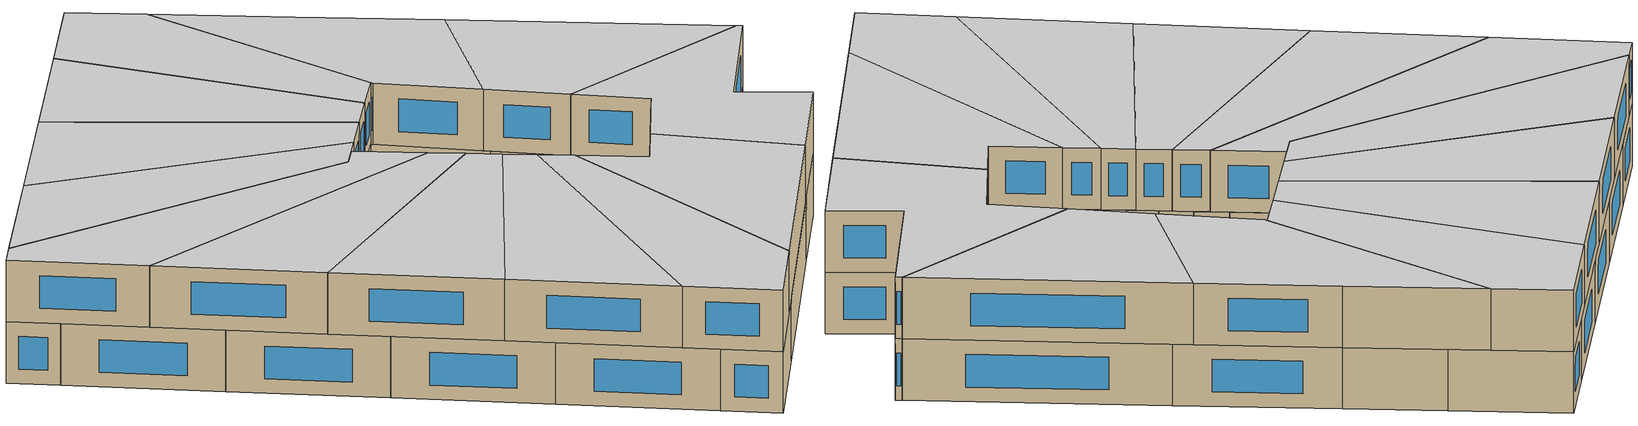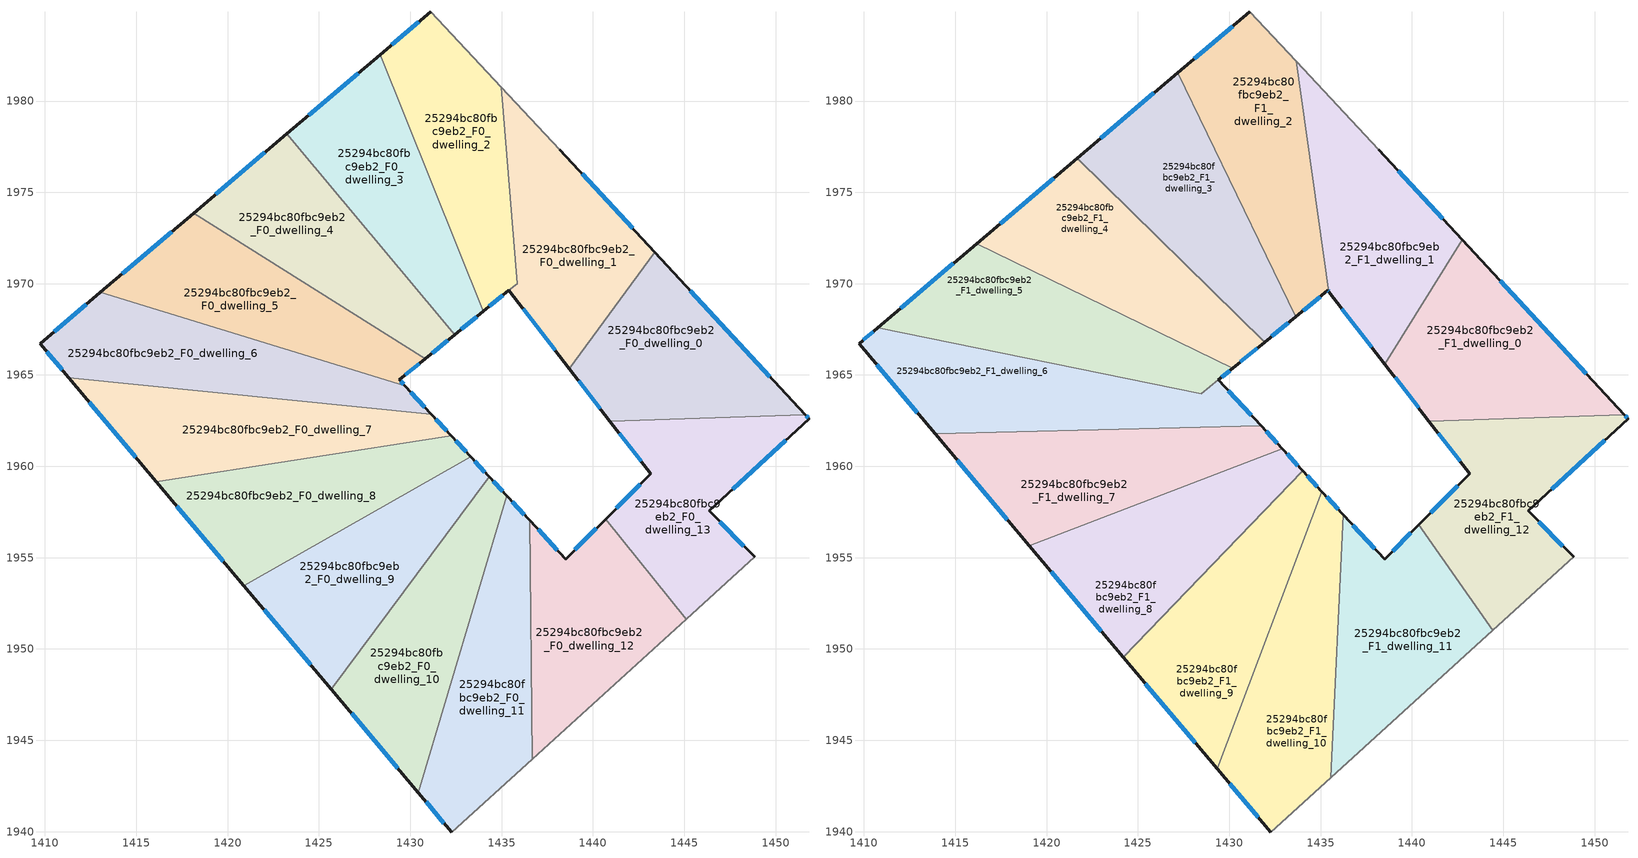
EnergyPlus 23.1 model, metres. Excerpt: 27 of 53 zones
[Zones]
25294bc80fbc9eb2_F0_dwelling_0
 floor ground (EU_floor_Construction): 1443.39,1971.71 1451.62,1962.83 1440.93,1962.48 1438.71,1965.35 z0
 wall outside (EU_wall_Construction): 1438.71,1965.35 1440.93,1962.48 / 1451.62,1962.83 1443.39,1971.71 z0:3
 wall to 25294bc80fbc9eb2_F0_dwelling_1 (EU_wall_Construction): 1443.39,1971.71 1438.71,1965.35 z0:3
 wall to 25294bc80fbc9eb2_F0_dwelling_13 (EU_wall_Construction): 1440.93,1962.48 1451.62,1962.83 z0:3
 window (EU_Window_Construction): 1439.23,1964.68 1440.41,1963.15 / 1449.69,1964.92 1445.33,1969.62 z0.7:2.3
25294bc80fbc9eb2_F0_dwelling_1
 floor ground (EU_floor_Construction): 1438.18,1977.33 1443.39,1971.71 1438.71,1965.35 1435.4,1969.63 1435.85,1970 1434.97,1980.76 z0
 wall outside (EU_wall_Construction): 1435.4,1969.63 1438.71,1965.35 / 1443.39,1971.71 1438.18,1977.33 z0:3
 wall to 25294bc80fbc9eb2_F0_dwelling_2 (EU_wall_Construction): 1434.97,1980.76 1435.85,1970 1435.4,1969.63 z0:3
 wall adiabatic (EU_wall_Construction): 1438.18,1977.33 1434.97,1980.76 z0:3
 window (EU_Window_Construction): 1436.18,1968.62 1437.93,1966.36 / 1442.17,1973.03 1439.41,1976.01 z0.7:2.3
25294bc80fbc9eb2_F0_dwelling_10
 floor ground (EU_floor_Construction): 1434.32,1959.43 1435.3,1958.38 1430.43,1942.14 1425.67,1947.8 z0
 wall outside (EU_wall_Construction): 1435.3,1958.38 1434.32,1959.43 / 1425.67,1947.8 1430.43,1942.14 z0:3
 wall to 25294bc80fbc9eb2_F0_dwelling_11 (EU_wall_Construction): 1430.43,1942.14 1435.3,1958.38 z0:3
 wall to 25294bc80fbc9eb2_F0_dwelling_9 (EU_wall_Construction): 1434.32,1959.43 1425.67,1947.8 z0:3
 window (EU_Window_Construction): 1435.07,1958.63 1434.55,1959.18 / 1426.79,1946.47 1429.31,1943.47 z0.7:2.3
25294bc80fbc9eb2_F0_dwelling_11
 floor ground (EU_floor_Construction): 1436.53,1957.04 1436.67,1943.97 1432.27,1939.96 1430.43,1942.14 1435.3,1958.38 z0
 wall outside (EU_wall_Construction): 1436.53,1957.04 1435.3,1958.38 / 1430.43,1942.14 1432.27,1939.96 z0:3
 wall to 25294bc80fbc9eb2_F0_dwelling_12 (EU_wall_Construction): 1436.67,1943.97 1436.53,1957.04 z0:3
 wall adiabatic (EU_wall_Construction): 1432.27,1939.96 1436.67,1943.97 z0:3
 window (EU_Window_Construction): 1436.24,1957.36 1435.59,1958.07 / 1430.86,1941.63 1431.84,1940.47 z0.7:2.3
25294bc80fbc9eb2_F0_dwelling_12
 floor ground (EU_floor_Construction): 1440.69,1957.11 1445.11,1951.64 1436.67,1943.97 1436.53,1957.04 1438.51,1954.92 z0
 wall outside (EU_wall_Construction): 1440.69,1957.11 1438.51,1954.92 1436.53,1957.04 z0:3
 wall to 25294bc80fbc9eb2_F0_dwelling_13 (EU_wall_Construction): 1445.11,1951.64 1440.69,1957.11 z0:3
 wall adiabatic (EU_wall_Construction): 1436.67,1943.97 1445.11,1951.64 z0:3
 window (EU_Window_Construction): 1438.04,1955.42 1437,1956.54 / 1440.18,1956.6 1439.02,1955.43 z0.7:2.3
25294bc80fbc9eb2_F0_dwelling_13
 floor ground (EU_floor_Construction): 1451.62,1962.83 1451.83,1962.6 1446.36,1957.57 1448.85,1955.04 1445.11,1951.64 1440.69,1957.11 1443.16,1959.59 1440.93,1962.48 z0
 wall outside (EU_wall_Construction): 1440.93,1962.48 1443.16,1959.59 1440.69,1957.11 / 1448.85,1955.04 1446.36,1957.57 1451.83,1962.6 1451.62,1962.83 z0:3
 wall adiabatic (EU_wall_Construction): 1445.11,1951.64 1448.85,1955.04 z0:3
 window (EU_Window_Construction): 1442.58,1959.01 1441.27,1957.69 / 1441.45,1961.8 1442.64,1960.27 / 1451.78,1962.66 1451.67,1962.78 / 1447.65,1958.75 1450.55,1961.42 / 1448.26,1955.63 1446.95,1956.97 z0.7:2.3
25294bc80fbc9eb2_F0_dwelling_2
 floor ground (EU_floor_Construction): 1434.97,1980.76 1435.85,1970 1434,1968.49 1428.35,1982.54 1431.11,1984.89 z0
 wall outside (EU_wall_Construction): 1431.11,1984.89 1428.35,1982.54 / 1434,1968.49 1435.4,1969.63 z0:3
 wall to 25294bc80fbc9eb2_F0_dwelling_3 (EU_wall_Construction): 1428.35,1982.54 1434,1968.49 z0:3
 wall adiabatic (EU_wall_Construction): 1434.97,1980.76 1431.11,1984.89 z0:3
 window (EU_Window_Construction): 1430.47,1984.34 1429,1983.09 / 1434.33,1968.75 1435.07,1969.36 z0.7:2.3
25294bc80fbc9eb2_F0_dwelling_3
 floor ground (EU_floor_Construction): 1428.35,1982.54 1434,1968.49 1432.42,1967.2 1423.25,1978.21 z0
 wall outside (EU_wall_Construction): 1432.42,1967.2 1434,1968.49 / 1428.35,1982.54 1423.25,1978.21 z0:3
 wall to 25294bc80fbc9eb2_F0_dwelling_4 (EU_wall_Construction): 1423.25,1978.21 1432.42,1967.2 z0:3
 window (EU_Window_Construction): 1432.79,1967.5 1433.63,1968.18 / 1427.15,1981.52 1424.44,1979.22 z0.7:2.3
25294bc80fbc9eb2_F0_dwelling_4
 floor ground (EU_floor_Construction): 1423.25,1978.21 1432.42,1967.2 1430.82,1965.89 1418.14,1973.87 z0
 wall outside (EU_wall_Construction): 1430.82,1965.89 1432.42,1967.2 / 1423.25,1978.21 1418.14,1973.87 z0:3
 wall to 25294bc80fbc9eb2_F0_dwelling_5 (EU_wall_Construction): 1418.14,1973.87 1430.82,1965.89 z0:3
 window (EU_Window_Construction): 1431.2,1966.19 1432.05,1966.89 / 1422.05,1977.19 1419.34,1974.89 z0.7:2.3
25294bc80fbc9eb2_F0_dwelling_5
 floor ground (EU_floor_Construction): 1430.82,1965.89 1429.41,1964.73 1429.7,1964.41 1413.03,1969.53 1418.14,1973.87 z0
 wall outside (EU_wall_Construction): 1429.7,1964.41 1429.41,1964.73 1430.82,1965.89 / 1418.14,1973.87 1413.03,1969.53 z0:3
 wall to 25294bc80fbc9eb2_F0_dwelling_6 (EU_wall_Construction): 1413.03,1969.53 1429.7,1964.41 z0:3
 window (EU_Window_Construction): 1429.74,1965 1430.49,1965.62 / 1429.63,1964.48 1429.48,1964.65 / 1416.94,1972.85 1414.23,1970.54 z0.7:2.3
25294bc80fbc9eb2_F0_dwelling_6
 floor ground (EU_floor_Construction): 1429.7,1964.41 1431.14,1962.86 1411.31,1964.84 1409.73,1966.72 1413.03,1969.53 z0
 wall outside (EU_wall_Construction): 1431.14,1962.86 1429.7,1964.41 / 1413.03,1969.53 1409.73,1966.72 1411.31,1964.84 z0:3
 wall to 25294bc80fbc9eb2_F0_dwelling_7 (EU_wall_Construction): 1411.31,1964.84 1431.14,1962.86 z0:3
 window (EU_Window_Construction): 1430.8,1963.23 1430.04,1964.04 / 1410.1,1966.28 1410.94,1965.28 / 1412.26,1968.87 1410.5,1967.38 z0.7:2.3
25294bc80fbc9eb2_F0_dwelling_7
 floor ground (EU_floor_Construction): 1431.14,1962.86 1432.25,1961.67 1416.11,1959.15 1411.31,1964.84 z0
 wall outside (EU_wall_Construction): 1432.25,1961.67 1431.14,1962.86 / 1411.31,1964.84 1416.11,1959.15 z0:3
 wall to 25294bc80fbc9eb2_F0_dwelling_8 (EU_wall_Construction): 1416.11,1959.15 1432.25,1961.67 z0:3
 window (EU_Window_Construction): 1431.99,1961.95 1431.4,1962.58 / 1412.44,1963.5 1414.98,1960.48 z0.7:2.3
25294bc80fbc9eb2_F0_dwelling_8
 floor ground (EU_floor_Construction): 1432.25,1961.67 1433.31,1960.53 1420.89,1953.47 1416.11,1959.15 z0
 wall outside (EU_wall_Construction): 1433.31,1960.53 1432.25,1961.67 / 1416.11,1959.15 1420.89,1953.47 z0:3
 wall to 25294bc80fbc9eb2_F0_dwelling_9 (EU_wall_Construction): 1420.89,1953.47 1433.31,1960.53 z0:3
 window (EU_Window_Construction): 1433.06,1960.79 1432.49,1961.4 / 1417.23,1957.81 1419.77,1954.8 z0.7:2.3
25294bc80fbc9eb2_F0_dwelling_9
 floor ground (EU_floor_Construction): 1433.31,1960.53 1434.32,1959.43 1425.67,1947.8 1420.89,1953.47 z0
 wall outside (EU_wall_Construction): 1434.32,1959.43 1433.31,1960.53 / 1420.89,1953.47 1425.67,1947.8 z0:3
 window (EU_Window_Construction): 1434.08,1959.69 1433.54,1960.27 / 1422.01,1952.14 1424.54,1949.13 z0.7:2.3
25294bc80fbc9eb2_F1_dwelling_0
 floor to 25294bc80fbc9eb2_F0_dwelling_0 (EU_floor_Construction): 1443.39,1971.71 1451.62,1962.83 1440.93,1962.48 1438.71,1965.35 z3
 floor to 25294bc80fbc9eb2_F0_dwelling_1 (EU_floor_Construction): 1442.75,1972.4 1443.39,1971.71 1438.71,1965.35 1438.52,1965.6 z3
 wall outside (EU_wall_Construction): 1438.52,1965.6 1440.93,1962.48 / 1451.62,1962.83 1442.75,1972.4 z3:6
 wall to 25294bc80fbc9eb2_F1_dwelling_1 (EU_wall_Construction): 1442.75,1972.4 1438.52,1965.6 z3:6
 wall to 25294bc80fbc9eb2_F1_dwelling_12 (EU_wall_Construction): 1440.93,1962.48 1451.62,1962.83 z3:6
 window (EU_Window_Construction): 1439.08,1964.87 1440.36,1963.21 / 1449.54,1965.08 1444.84,1970.15 z3.7:5.3
 ceiling to 25294bc80fbc9eb2_F2_dwelling_0 (EU_floor_Construction): 1451.62,1962.83 1442.75,1972.4 1438.52,1965.6 1440.93,1962.48 z6
25294bc80fbc9eb2_F1_dwelling_1
 floor to 25294bc80fbc9eb2_F0_dwelling_1 (EU_floor_Construction): 1438.18,1977.33 1442.75,1972.4 1438.52,1965.6 1435.45,1969.56 1435.44,1969.66 1435.85,1970 1434.97,1980.76 z3
 floor to 25294bc80fbc9eb2_F0_dwelling_2 (EU_floor_Construction): 1434.97,1980.76 1435.85,1970 1435.44,1969.66 1433.66,1982.17 z3
 wall outside (EU_wall_Construction): 1435.45,1969.56 1438.52,1965.6 / 1442.75,1972.4 1438.18,1977.33 z3:6
 wall to 25294bc80fbc9eb2_F1_dwelling_2 (EU_wall_Construction): 1433.66,1982.17 1435.45,1969.56 z3:6
 wall adiabatic (EU_wall_Construction): 1438.18,1977.33 1433.66,1982.17 z3:6
 window (EU_Window_Construction): 1436.17,1968.63 1437.8,1966.53 / 1441.68,1973.56 1439.26,1976.17 z3.7:5.3
 ceiling to 25294bc80fbc9eb2_F2_dwelling_1 (EU_floor_Construction): 1438.52,1965.6 1442.75,1972.4 1438.18,1977.33 1433.66,1982.17 1435.45,1969.56 z6
25294bc80fbc9eb2_F1_dwelling_10
 floor to 25294bc80fbc9eb2_F0_dwelling_11 (EU_floor_Construction): 1435.3,1958.38 1436.24,1957.36 1435.55,1942.95 1432.27,1939.96 1430.43,1942.14 z3
 floor to 25294bc80fbc9eb2_F0_dwelling_10 (EU_floor_Construction): 1435.08,1958.62 1435.3,1958.38 1430.43,1942.14 1429.33,1943.44 z3
 wall outside (EU_wall_Construction): 1436.24,1957.36 1435.08,1958.62 / 1429.33,1943.44 1432.27,1939.96 z3:6
 wall to 25294bc80fbc9eb2_F1_dwelling_9 (EU_wall_Construction): 1435.08,1958.62 1429.33,1943.44 z3:6
 wall to 25294bc80fbc9eb2_F1_dwelling_11 (EU_wall_Construction): 1435.55,1942.95 1436.24,1957.36 z3:6
 wall adiabatic (EU_wall_Construction): 1432.27,1939.96 1435.55,1942.95 z3:6
 window (EU_Window_Construction): 1435.97,1957.66 1435.35,1958.32 / 1430.02,1942.62 1431.58,1940.78 z3.7:5.3
 ceiling to 25294bc80fbc9eb2_F2_dwelling_10 (EU_floor_Construction): 1435.55,1942.95 1436.24,1957.36 1435.08,1958.62 1429.33,1943.44 1432.27,1939.96 z6
25294bc80fbc9eb2_F1_dwelling_11
 floor to 25294bc80fbc9eb2_F0_dwelling_12 (EU_floor_Construction): 1440.37,1956.79 1444.42,1951.01 1436.67,1943.97 1436.53,1957.04 1438.51,1954.92 z3
 floor to 25294bc80fbc9eb2_F0_dwelling_11 (EU_floor_Construction): 1436.53,1957.04 1436.67,1943.97 1435.55,1942.95 1436.24,1957.36 z3
 wall outside (EU_wall_Construction): 1440.37,1956.79 1438.51,1954.92 1436.24,1957.36 z3:6
 wall to 25294bc80fbc9eb2_F1_dwelling_12 (EU_wall_Construction): 1444.42,1951.01 1440.37,1956.79 z3:6
 wall adiabatic (EU_wall_Construction): 1435.55,1942.95 1444.42,1951.01 z3:6
 window (EU_Window_Construction): 1437.97,1955.49 1436.77,1956.79 / 1439.93,1956.35 1438.94,1955.36 z3.7:5.3
 ceiling to 25294bc80fbc9eb2_F2_dwelling_11 (EU_floor_Construction): 1444.42,1951.01 1440.37,1956.79 1438.51,1954.92 1436.24,1957.36 1435.55,1942.95 z6
25294bc80fbc9eb2_F1_dwelling_12
 floor to 25294bc80fbc9eb2_F0_dwelling_13 (EU_floor_Construction): 1451.62,1962.83 1451.83,1962.6 1446.36,1957.57 1448.85,1955.04 1445.11,1951.64 1440.69,1957.11 1443.16,1959.59 1440.93,1962.48 z3
 floor to 25294bc80fbc9eb2_F0_dwelling_12 (EU_floor_Construction): 1440.69,1957.11 1445.11,1951.64 1444.42,1951.01 1440.37,1956.79 z3
 wall outside (EU_wall_Construction): 1440.93,1962.48 1443.16,1959.59 1440.37,1956.79 / 1448.85,1955.04 1446.36,1957.57 1451.83,1962.6 1451.62,1962.83 z3:6
 wall adiabatic (EU_wall_Construction): 1444.42,1951.01 1448.85,1955.04 z3:6
 window (EU_Window_Construction): 1442.5,1958.94 1441.02,1957.45 / 1441.45,1961.8 1442.64,1960.27 / 1451.78,1962.66 1451.67,1962.78 / 1447.65,1958.75 1450.55,1961.42 / 1448.26,1955.63 1446.95,1956.97 z3.7:5.3
 ceiling to 25294bc80fbc9eb2_F2_dwelling_12 (EU_floor_Construction): 1448.85,1955.04 1446.36,1957.57 1451.83,1962.6 1451.62,1962.83 1440.93,1962.48 1443.16,1959.59 1440.37,1956.79 1444.42,1951.01 z6
25294bc80fbc9eb2_F1_dwelling_2
 floor to 25294bc80fbc9eb2_F0_dwelling_2 (EU_floor_Construction): 1433.66,1982.17 1435.44,1969.66 1435.4,1969.63 1434,1968.49 1428.35,1982.54 1431.11,1984.89 z3
 floor to 25294bc80fbc9eb2_F0_dwelling_3 (EU_floor_Construction): 1428.35,1982.54 1434,1968.49 1433.64,1968.19 1427.17,1981.54 z3
 wall outside (EU_wall_Construction): 1433.64,1968.19 1435.4,1969.63 1435.45,1969.56 / 1431.11,1984.89 1427.17,1981.54 z3:6
 wall to 25294bc80fbc9eb2_F1_dwelling_3 (EU_wall_Construction): 1427.17,1981.54 1433.64,1968.19 z3:6
 wall adiabatic (EU_wall_Construction): 1433.66,1982.17 1431.11,1984.89 z3:6
 window (EU_Window_Construction): 1435.41,1969.61 1435.44,1969.58 / 1434.05,1968.53 1434.99,1969.29 / 1430.19,1984.1 1428.1,1982.33 z3.7:5.3
 ceiling to 25294bc80fbc9eb2_F2_dwelling_2 (EU_floor_Construction): 1435.45,1969.56 1433.66,1982.17 1431.11,1984.89 1427.17,1981.54 1433.64,1968.19 1435.4,1969.63 z6
25294bc80fbc9eb2_F1_dwelling_3
 floor to 25294bc80fbc9eb2_F0_dwelling_3 (EU_floor_Construction): 1427.17,1981.54 1433.64,1968.19 1432.42,1967.2 1423.25,1978.21 z3
 floor to 25294bc80fbc9eb2_F0_dwelling_4 (EU_floor_Construction): 1423.25,1978.21 1432.42,1967.2 1431.93,1966.8 1421.68,1976.87 z3
 wall outside (EU_wall_Construction): 1431.93,1966.79 1433.64,1968.19 / 1427.17,1981.54 1421.67,1976.87 z3:6
 wall to 25294bc80fbc9eb2_F1_dwelling_4 (EU_wall_Construction): 1421.67,1976.87 1431.93,1966.79 z3:6
 window (EU_Window_Construction): 1432.33,1967.12 1433.24,1967.86 / 1425.88,1980.44 1422.97,1977.97 z3.7:5.3
 ceiling to 25294bc80fbc9eb2_F2_dwelling_3 (EU_floor_Construction): 1433.64,1968.19 1427.17,1981.54 1421.67,1976.87 1431.93,1966.79 z6
25294bc80fbc9eb2_F1_dwelling_4
 floor to 25294bc80fbc9eb2_F0_dwelling_4 (EU_floor_Construction): 1431.93,1966.8 1430.82,1965.89 1418.14,1973.87 1421.68,1976.87 z3
 floor to 25294bc80fbc9eb2_F0_dwelling_5 (EU_floor_Construction): 1430.82,1965.89 1430.2,1965.38 1416.17,1972.2 1418.14,1973.87 z3
 wall outside (EU_wall_Construction): 1430.2,1965.38 1431.93,1966.79 / 1421.67,1976.87 1416.17,1972.2 z3:6
 wall to 25294bc80fbc9eb2_F1_dwelling_5 (EU_wall_Construction): 1416.17,1972.2 1430.2,1965.38 z3:6
 window (EU_Window_Construction): 1430.61,1965.71 1431.53,1966.46 / 1420.38,1975.77 1417.47,1973.29 z3.7:5.3
 ceiling to 25294bc80fbc9eb2_F2_dwelling_4 (EU_floor_Construction): 1431.93,1966.79 1421.67,1976.87 1416.17,1972.2 1430.2,1965.38 z6
25294bc80fbc9eb2_F1_dwelling_5
 floor to 25294bc80fbc9eb2_F0_dwelling_5 (EU_floor_Construction): 1430.2,1965.38 1429.2,1964.56 1413.03,1969.52 1416.17,1972.2 z3
 floor to 25294bc80fbc9eb2_F0_dwelling_6 (EU_floor_Construction): 1429.2,1964.56 1428.47,1963.96 1410.74,1967.58 1413.03,1969.52 z3
 wall outside (EU_wall_Construction): 1416.17,1972.2 1410.74,1967.58 / 1429.41,1964.73 1430.2,1965.38 z3:6
 wall to 25294bc80fbc9eb2_F1_dwelling_6 (EU_wall_Construction): 1410.74,1967.58 1428.47,1963.96 1429.41,1964.73 z3:6
 window (EU_Window_Construction): 1414.9,1971.11 1412.02,1968.66 / 1429.59,1964.88 1430.02,1965.23 z3.7:5.3
 ceiling to 25294bc80fbc9eb2_F2_dwelling_5 (EU_floor_Construction): 1430.2,1965.38 1416.17,1972.2 1410.74,1967.58 1428.47,1963.96 z6
25294bc80fbc9eb2_F1_dwelling_6
 floor to 25294bc80fbc9eb2_F0_dwelling_6 (EU_floor_Construction): 1429.7,1964.41 1431.14,1962.86 1411.31,1964.84 1409.73,1966.72 1410.74,1967.58 1428.47,1963.96 1429.2,1964.56 z3
 floor to 25294bc80fbc9eb2_F0_dwelling_7 (EU_floor_Construction): 1431.14,1962.86 1431.74,1962.21 1413.9,1961.77 1411.31,1964.84 z3
 floor to 25294bc80fbc9eb2_F0_dwelling_5 (EU_floor_Construction): 1429.41,1964.73 1429.7,1964.41 1429.2,1964.56 z3
 wall outside (EU_wall_Construction): 1410.74,1967.58 1409.73,1966.72 1413.9,1961.77 / 1431.74,1962.21 1429.41,1964.73 z3:6
 wall to 25294bc80fbc9eb2_F1_dwelling_7 (EU_wall_Construction): 1413.9,1961.77 1431.74,1962.21 z3:6
 window (EU_Window_Construction): 1410.71,1965.56 1412.92,1962.93 / 1410.51,1967.38 1409.97,1966.92 / 1431.19,1962.8 1429.96,1964.14 z3.7:5.3
 ceiling to 25294bc80fbc9eb2_F2_dwelling_6 (EU_floor_Construction): 1431.74,1962.21 1429.41,1964.73 1428.47,1963.96 1410.74,1967.58 1409.73,1966.72 1413.9,1961.77 z6
25294bc80fbc9eb2_F1_dwelling_7
 floor to 25294bc80fbc9eb2_F0_dwelling_7 (EU_floor_Construction): 1431.74,1962.21 1432.25,1961.67 1416.11,1959.15 1413.9,1961.77 z3
 floor to 25294bc80fbc9eb2_F0_dwelling_8 (EU_floor_Construction): 1432.25,1961.67 1432.9,1960.96 1419.05,1955.65 1416.11,1959.15 z3
 wall outside (EU_wall_Construction): 1432.9,1960.96 1431.74,1962.21 / 1413.9,1961.77 1419.05,1955.65 z3:6
 wall to 25294bc80fbc9eb2_F1_dwelling_8 (EU_wall_Construction): 1419.05,1955.65 1432.9,1960.96 z3:6
 window (EU_Window_Construction): 1432.63,1961.25 1432.01,1961.92 / 1415.11,1960.33 1417.84,1957.09 z3.7:5.3
 ceiling to 25294bc80fbc9eb2_F2_dwelling_7 (EU_floor_Construction): 1432.9,1960.96 1431.74,1962.21 1413.9,1961.77 1419.05,1955.65 z6
25294bc80fbc9eb2_F1_dwelling_8
 floor to 25294bc80fbc9eb2_F0_dwelling_8 (EU_floor_Construction): 1432.9,1960.96 1433.31,1960.53 1420.89,1953.47 1419.05,1955.65 z3
 floor to 25294bc80fbc9eb2_F0_dwelling_9 (EU_floor_Construction): 1433.31,1960.53 1434.01,1959.76 1424.2,1949.54 1420.89,1953.47 z3
 wall outside (EU_wall_Construction): 1434.01,1959.76 1432.9,1960.96 / 1419.05,1955.65 1424.2,1949.54 z3:6
 wall to 25294bc80fbc9eb2_F1_dwelling_9 (EU_wall_Construction): 1424.2,1949.54 1434.01,1959.76 z3:6
 window (EU_Window_Construction): 1433.75,1960.04 1433.16,1960.68 / 1420.26,1954.22 1422.99,1950.97 z3.7:5.3
 ceiling to 25294bc80fbc9eb2_F2_dwelling_8 (EU_floor_Construction): 1424.2,1949.54 1434.01,1959.76 1432.9,1960.96 1419.05,1955.65 z6
25294bc80fbc9eb2_F1_dwelling_9
 floor to 25294bc80fbc9eb2_F0_dwelling_10 (EU_floor_Construction): 1434.32,1959.43 1435.08,1958.62 1429.33,1943.44 1425.67,1947.8 z3
 floor to 25294bc80fbc9eb2_F0_dwelling_9 (EU_floor_Construction): 1434.01,1959.76 1434.32,1959.43 1425.67,1947.8 1424.2,1949.54 z3
 wall outside (EU_wall_Construction): 1435.08,1958.62 1434.01,1959.76 / 1424.2,1949.54 1429.33,1943.44 z3:6
 window (EU_Window_Construction): 1434.83,1958.89 1434.26,1959.49 / 1425.4,1948.11 1428.13,1944.87 z3.7:5.3
 ceiling to 25294bc80fbc9eb2_F2_dwelling_9 (EU_floor_Construction): 1429.33,1943.44 1435.08,1958.62 1434.01,1959.76 1424.2,1949.54 z6
[Building]
EU S2 Campaign: North Axis=0; Terrain=City; Solar Distribution=FullExterior
[Site:Location]
Budapest.Ferenc.Liszt.Intl.AP: Latitude=47.437; Longitude=19.256; Time Zone=1; Elevation=185
[SizingPeriod:WeatherFileDays]
AnnualSizingPeriod: Begin Month=1; Begin Day of Month=1; End Month=12; End Day of Month=31; Day of Week for Start Day=Monday; Use Weather File Daylight Saving Period=No; Use Weather File Rain and Snow Indicators=No
[MATERIAL]
EU_InternalMass_Material: Roughness=MediumRough; Thickness=0.1; Conductivity=1; Density=1800; Specific Heat=900; Thermal Absorptance=0.9; Solar Absorptance=0.7; Visible Absorptance=0.7
[MATERIAL:NOMASS] Roughness=MediumRough; Thermal Absorptance=0.9; Solar Absorptance=0.7; Visible Absorptance=0.7
Name | Thermal Resistance
EU_wall_NoMass | 0.832559
EU_floor_NoMass | 0.872794
[WINDOWMATERIAL:SIMPLEGLAZINGSYSTEM]
EU_Window_SimpleGlazing: UFactor=2.79869; Solar Heat Gain Coefficient=0.75; Visible Transmittance=0.75
[CONSTRUCTION]
EU_wall_Construction: EU_wall_NoMass
EU_floor_Construction: EU_floor_NoMass
EU_Window_Construction: EU_Window_SimpleGlazing
EU_InternalMass_Construction: EU_InternalMass_Material
[ZONE] Type=1; Multiplier=1; Ceiling Height=autocalculate; Floor Area=autocalculate; Part of Total Floor Area=Yes
Name | Volume
25294bc80fbc9eb2_F0_dwelling_0 | 188.084
25294bc80fbc9eb2_F1_dwelling_0 | 202.567
25294bc80fbc9eb2_F0_dwelling_1 | 188.881
25294bc80fbc9eb2_F1_dwelling_1; 25294bc80fbc9eb2_F1_dwelling_10; 25294bc80fbc9eb2_F1_dwelling_2; 25294bc80fbc9eb2_F1_dwelling_8 | 202.577
25294bc80fbc9eb2_F0_dwelling_10 | 188.122
25294bc80fbc9eb2_F0_dwelling_11 | 188.108
25294bc80fbc9eb2_F1_dwelling_11 | 202.559
25294bc80fbc9eb2_F0_dwelling_12 | 188.112
25294bc80fbc9eb2_F1_dwelling_12 | 202.585
25294bc80fbc9eb2_F0_dwelling_13 | 188.101
25294bc80fbc9eb2_F0_dwelling_2 | 187.314
25294bc80fbc9eb2_F0_dwelling_3 | 188.094
25294bc80fbc9eb2_F1_dwelling_3 | 202.562
25294bc80fbc9eb2_F0_dwelling_4 | 188.138
25294bc80fbc9eb2_F1_dwelling_4 | 202.548
25294bc80fbc9eb2_F0_dwelling_5 | 188.121
25294bc80fbc9eb2_F1_dwelling_5 | 199.707
25294bc80fbc9eb2_F0_dwelling_6 | 188.068
25294bc80fbc9eb2_F1_dwelling_6 | 205.479
25294bc80fbc9eb2_F0_dwelling_7 | 188.116
25294bc80fbc9eb2_F1_dwelling_7 | 202.56
25294bc80fbc9eb2_F0_dwelling_8 | 188.086
25294bc80fbc9eb2_F0_dwelling_9 | 188.09
25294bc80fbc9eb2_F1_dwelling_9 | 202.572
[INTERNALMASS] Construction=EU_InternalMass_Construction
Name | Zone or ZoneList | Surface Area
25294bc80fbc9eb2_F0_dwelling_0_EU_InternalMass | 25294bc80fbc9eb2_F0_dwelling_0 | 62.6948
25294bc80fbc9eb2_F0_dwelling_1_EU_InternalMass | 25294bc80fbc9eb2_F0_dwelling_1 | 62.9593
25294bc80fbc9eb2_F0_dwelling_2_EU_InternalMass | 25294bc80fbc9eb2_F0_dwelling_2 | 62.4375
25294bc80fbc9eb2_F0_dwelling_3_EU_InternalMass | 25294bc80fbc9eb2_F0_dwelling_3 | 62.6976
25294bc80fbc9eb2_F0_dwelling_4_EU_InternalMass | 25294bc80fbc9eb2_F0_dwelling_4 | 62.713
25294bc80fbc9eb2_F0_dwelling_5_EU_InternalMass | 25294bc80fbc9eb2_F0_dwelling_5 | 62.7071
25294bc80fbc9eb2_F0_dwelling_6_EU_InternalMass | 25294bc80fbc9eb2_F0_dwelling_6 | 62.6892
25294bc80fbc9eb2_F0_dwelling_7_EU_InternalMass | 25294bc80fbc9eb2_F0_dwelling_7 | 62.7053
25294bc80fbc9eb2_F0_dwelling_8_EU_InternalMass | 25294bc80fbc9eb2_F0_dwelling_8 | 62.6952
25294bc80fbc9eb2_F0_dwelling_9_EU_InternalMass | 25294bc80fbc9eb2_F0_dwelling_9 | 62.6966
25294bc80fbc9eb2_F0_dwelling_10_EU_InternalMass | 25294bc80fbc9eb2_F0_dwelling_10 | 62.7074
25294bc80fbc9eb2_F0_dwelling_11_EU_InternalMass | 25294bc80fbc9eb2_F0_dwelling_11 | 62.7029
25294bc80fbc9eb2_F0_dwelling_12_EU_InternalMass | 25294bc80fbc9eb2_F0_dwelling_12 | 62.7039
25294bc80fbc9eb2_F0_dwelling_13_EU_InternalMass | 25294bc80fbc9eb2_F0_dwelling_13 | 62.7003
25294bc80fbc9eb2_F1_dwelling_0_EU_InternalMass | 25294bc80fbc9eb2_F1_dwelling_0 | 67.5223
25294bc80fbc9eb2_F1_dwelling_1_EU_InternalMass | 25294bc80fbc9eb2_F1_dwelling_1 | 67.5257
25294bc80fbc9eb2_F1_dwelling_2_EU_InternalMass | 25294bc80fbc9eb2_F1_dwelling_2 | 67.5257
25294bc80fbc9eb2_F1_dwelling_3_EU_InternalMass | 25294bc80fbc9eb2_F1_dwelling_3 | 67.5205
25294bc80fbc9eb2_F1_dwelling_4_EU_InternalMass | 25294bc80fbc9eb2_F1_dwelling_4 | 67.5162
25294bc80fbc9eb2_F1_dwelling_5_EU_InternalMass | 25294bc80fbc9eb2_F1_dwelling_5 | 66.5692
25294bc80fbc9eb2_F1_dwelling_6_EU_InternalMass | 25294bc80fbc9eb2_F1_dwelling_6 | 68.492
25294bc80fbc9eb2_F1_dwelling_7_EU_InternalMass | 25294bc80fbc9eb2_F1_dwelling_7 | 67.5199
25294bc80fbc9eb2_F1_dwelling_8_EU_InternalMass | 25294bc80fbc9eb2_F1_dwelling_8 | 67.5255
25294bc80fbc9eb2_F1_dwelling_9_EU_InternalMass | 25294bc80fbc9eb2_F1_dwelling_9 | 67.5238
25294bc80fbc9eb2_F1_dwelling_10_EU_InternalMass | 25294bc80fbc9eb2_F1_dwelling_10 | 67.5258
25294bc80fbc9eb2_F1_dwelling_11_EU_InternalMass | 25294bc80fbc9eb2_F1_dwelling_11 | 67.5197
25294bc80fbc9eb2_F1_dwelling_12_EU_InternalMass | 25294bc80fbc9eb2_F1_dwelling_12 | 67.5282
[OTHEREQUIPMENT] Fuel Type=Electricity; Design Level Calculation Method=Watts/Area; Power per Zone Floor Area=1; Fraction Latent=0; Fraction Radiant=0; Fraction Lost=0; Carbon Dioxide Generation Rate=0; EndUse Subcategory=EU_Step8_InternalGains
Name | Zone or ZoneList or Space or SpaceList | Schedule
EU_Step8_InternalGain_25294bc80fbc9eb2_F0_dwelling_0_f000 | 25294bc80fbc9eb2_F0_dwelling_0 | EU_Step8_GainSchedule_25294bc80fbc9eb2_F0_dwelling_0_f000
EU_Step8_InternalGain_25294bc80fbc9eb2_F0_dwelling_1_f000 | 25294bc80fbc9eb2_F0_dwelling_1 | EU_Step8_GainSchedule_25294bc80fbc9eb2_F0_dwelling_1_f000
EU_Step8_InternalGain_25294bc80fbc9eb2_F0_dwelling_2_f000 | 25294bc80fbc9eb2_F0_dwelling_2 | EU_Step8_GainSchedule_25294bc80fbc9eb2_F0_dwelling_2_f000
EU_Step8_InternalGain_25294bc80fbc9eb2_F0_dwelling_3_f000 | 25294bc80fbc9eb2_F0_dwelling_3 | EU_Step8_GainSchedule_25294bc80fbc9eb2_F0_dwelling_3_f000
EU_Step8_InternalGain_25294bc80fbc9eb2_F0_dwelling_4_f000 | 25294bc80fbc9eb2_F0_dwelling_4 | EU_Step8_GainSchedule_25294bc80fbc9eb2_F0_dwelling_4_f000
EU_Step8_InternalGain_25294bc80fbc9eb2_F0_dwelling_5_f000 | 25294bc80fbc9eb2_F0_dwelling_5 | EU_Step8_GainSchedule_25294bc80fbc9eb2_F0_dwelling_5_f000
EU_Step8_InternalGain_25294bc80fbc9eb2_F0_dwelling_6_f000 | 25294bc80fbc9eb2_F0_dwelling_6 | EU_Step8_GainSchedule_25294bc80fbc9eb2_F0_dwelling_6_f000
EU_Step8_InternalGain_25294bc80fbc9eb2_F0_dwelling_7_f000 | 25294bc80fbc9eb2_F0_dwelling_7 | EU_Step8_GainSchedule_25294bc80fbc9eb2_F0_dwelling_7_f000
EU_Step8_InternalGain_25294bc80fbc9eb2_F0_dwelling_8_f000 | 25294bc80fbc9eb2_F0_dwelling_8 | EU_Step8_GainSchedule_25294bc80fbc9eb2_F0_dwelling_8_f000
EU_Step8_InternalGain_25294bc80fbc9eb2_F0_dwelling_9_f000 | 25294bc80fbc9eb2_F0_dwelling_9 | EU_Step8_GainSchedule_25294bc80fbc9eb2_F0_dwelling_9_f000
EU_Step8_InternalGain_25294bc80fbc9eb2_F0_dwelling_10_f000 | 25294bc80fbc9eb2_F0_dwelling_10 | EU_Step8_GainSchedule_25294bc80fbc9eb2_F0_dwelling_10_f000
EU_Step8_InternalGain_25294bc80fbc9eb2_F0_dwelling_11_f000 | 25294bc80fbc9eb2_F0_dwelling_11 | EU_Step8_GainSchedule_25294bc80fbc9eb2_F0_dwelling_11_f000
EU_Step8_InternalGain_25294bc80fbc9eb2_F0_dwelling_12_f000 | 25294bc80fbc9eb2_F0_dwelling_12 | EU_Step8_GainSchedule_25294bc80fbc9eb2_F0_dwelling_12_f000
EU_Step8_InternalGain_25294bc80fbc9eb2_F0_dwelling_13_f000 | 25294bc80fbc9eb2_F0_dwelling_13 | EU_Step8_GainSchedule_25294bc80fbc9eb2_F0_dwelling_13_f000
EU_Step8_InternalGain_25294bc80fbc9eb2_F1_dwelling_0_f000 | 25294bc80fbc9eb2_F1_dwelling_0 | EU_Step8_GainSchedule_25294bc80fbc9eb2_F1_dwelling_0_f000
EU_Step8_InternalGain_25294bc80fbc9eb2_F1_dwelling_1_f000 | 25294bc80fbc9eb2_F1_dwelling_1 | EU_Step8_GainSchedule_25294bc80fbc9eb2_F1_dwelling_1_f000
EU_Step8_InternalGain_25294bc80fbc9eb2_F1_dwelling_2_f000 | 25294bc80fbc9eb2_F1_dwelling_2 | EU_Step8_GainSchedule_25294bc80fbc9eb2_F1_dwelling_2_f000
EU_Step8_InternalGain_25294bc80fbc9eb2_F1_dwelling_3_f000 | 25294bc80fbc9eb2_F1_dwelling_3 | EU_Step8_GainSchedule_25294bc80fbc9eb2_F1_dwelling_3_f000
EU_Step8_InternalGain_25294bc80fbc9eb2_F1_dwelling_4_f000 | 25294bc80fbc9eb2_F1_dwelling_4 | EU_Step8_GainSchedule_25294bc80fbc9eb2_F1_dwelling_4_f000
EU_Step8_InternalGain_25294bc80fbc9eb2_F1_dwelling_5_f000 | 25294bc80fbc9eb2_F1_dwelling_5 | EU_Step8_GainSchedule_25294bc80fbc9eb2_F1_dwelling_5_f000
EU_Step8_InternalGain_25294bc80fbc9eb2_F1_dwelling_6_f000 | 25294bc80fbc9eb2_F1_dwelling_6 | EU_Step8_GainSchedule_25294bc80fbc9eb2_F1_dwelling_6_f000
EU_Step8_InternalGain_25294bc80fbc9eb2_F1_dwelling_7_f000 | 25294bc80fbc9eb2_F1_dwelling_7 | EU_Step8_GainSchedule_25294bc80fbc9eb2_F1_dwelling_7_f000
EU_Step8_InternalGain_25294bc80fbc9eb2_F1_dwelling_8_f000 | 25294bc80fbc9eb2_F1_dwelling_8 | EU_Step8_GainSchedule_25294bc80fbc9eb2_F1_dwelling_8_f000
EU_Step8_InternalGain_25294bc80fbc9eb2_F1_dwelling_9_f000 | 25294bc80fbc9eb2_F1_dwelling_9 | EU_Step8_GainSchedule_25294bc80fbc9eb2_F1_dwelling_9_f000
EU_Step8_InternalGain_25294bc80fbc9eb2_F1_dwelling_10_f000 | 25294bc80fbc9eb2_F1_dwelling_10 | EU_Step8_GainSchedule_25294bc80fbc9eb2_F1_dwelling_10_f000
EU_Step8_InternalGain_25294bc80fbc9eb2_F1_dwelling_11_f000 | 25294bc80fbc9eb2_F1_dwelling_11 | EU_Step8_GainSchedule_25294bc80fbc9eb2_F1_dwelling_11_f000
EU_Step8_InternalGain_25294bc80fbc9eb2_F1_dwelling_12_f000 | 25294bc80fbc9eb2_F1_dwelling_12 | EU_Step8_GainSchedule_25294bc80fbc9eb2_F1_dwelling_12_f000
[ZONEVENTILATION:DESIGNFLOWRATE] Schedule=EU_AlwaysOn; Design Flow Rate Calculation Method=AirChanges/Hour; Air Changes per Hour=0.475469; Ventilation Type=Natural; Fan Pressure Rise=0; Fan Total Efficiency=1; Constant Term Coefficient=1; Temperature Term Coefficient=0; Velocity Term Coefficient=0; Velocity Squared Term Coefficient=0; Minimum Indoor Temperature=-100; Maximum Indoor Temperature=100; Delta Temperature=-100; Minimum Outdoor Temperature=-100; Maximum Outdoor Temperature=100; Maximum Wind Speed=40
Name | Zone or ZoneList or Space or SpaceList
EU_ConstantAir_25294bc80fbc9eb2_F0_dwelling_0 | 25294bc80fbc9eb2_F0_dwelling_0
EU_ConstantAir_25294bc80fbc9eb2_F0_dwelling_1 | 25294bc80fbc9eb2_F0_dwelling_1
EU_ConstantAir_25294bc80fbc9eb2_F0_dwelling_2 | 25294bc80fbc9eb2_F0_dwelling_2
EU_ConstantAir_25294bc80fbc9eb2_F0_dwelling_3 | 25294bc80fbc9eb2_F0_dwelling_3
EU_ConstantAir_25294bc80fbc9eb2_F0_dwelling_4 | 25294bc80fbc9eb2_F0_dwelling_4
EU_ConstantAir_25294bc80fbc9eb2_F0_dwelling_5 | 25294bc80fbc9eb2_F0_dwelling_5
EU_ConstantAir_25294bc80fbc9eb2_F0_dwelling_6 | 25294bc80fbc9eb2_F0_dwelling_6
EU_ConstantAir_25294bc80fbc9eb2_F0_dwelling_7 | 25294bc80fbc9eb2_F0_dwelling_7
EU_ConstantAir_25294bc80fbc9eb2_F0_dwelling_8 | 25294bc80fbc9eb2_F0_dwelling_8
EU_ConstantAir_25294bc80fbc9eb2_F0_dwelling_9 | 25294bc80fbc9eb2_F0_dwelling_9
EU_ConstantAir_25294bc80fbc9eb2_F0_dwelling_10 | 25294bc80fbc9eb2_F0_dwelling_10
EU_ConstantAir_25294bc80fbc9eb2_F0_dwelling_11 | 25294bc80fbc9eb2_F0_dwelling_11
EU_ConstantAir_25294bc80fbc9eb2_F0_dwelling_12 | 25294bc80fbc9eb2_F0_dwelling_12
EU_ConstantAir_25294bc80fbc9eb2_F0_dwelling_13 | 25294bc80fbc9eb2_F0_dwelling_13
EU_ConstantAir_25294bc80fbc9eb2_F1_dwelling_0 | 25294bc80fbc9eb2_F1_dwelling_0
EU_ConstantAir_25294bc80fbc9eb2_F1_dwelling_1 | 25294bc80fbc9eb2_F1_dwelling_1
EU_ConstantAir_25294bc80fbc9eb2_F1_dwelling_2 | 25294bc80fbc9eb2_F1_dwelling_2
EU_ConstantAir_25294bc80fbc9eb2_F1_dwelling_3 | 25294bc80fbc9eb2_F1_dwelling_3
EU_ConstantAir_25294bc80fbc9eb2_F1_dwelling_4 | 25294bc80fbc9eb2_F1_dwelling_4
EU_ConstantAir_25294bc80fbc9eb2_F1_dwelling_5 | 25294bc80fbc9eb2_F1_dwelling_5
EU_ConstantAir_25294bc80fbc9eb2_F1_dwelling_6 | 25294bc80fbc9eb2_F1_dwelling_6
EU_ConstantAir_25294bc80fbc9eb2_F1_dwelling_7 | 25294bc80fbc9eb2_F1_dwelling_7
EU_ConstantAir_25294bc80fbc9eb2_F1_dwelling_8 | 25294bc80fbc9eb2_F1_dwelling_8
EU_ConstantAir_25294bc80fbc9eb2_F1_dwelling_9 | 25294bc80fbc9eb2_F1_dwelling_9
EU_ConstantAir_25294bc80fbc9eb2_F1_dwelling_10 | 25294bc80fbc9eb2_F1_dwelling_10
EU_ConstantAir_25294bc80fbc9eb2_F1_dwelling_11 | 25294bc80fbc9eb2_F1_dwelling_11
EU_ConstantAir_25294bc80fbc9eb2_F1_dwelling_12 | 25294bc80fbc9eb2_F1_dwelling_12
[HVACTEMPLATE:THERMOSTAT] Constant Heating Setpoint=20; Constant Cooling Setpoint=50
EU_HeatOnly_25294bc80fbc9eb2_F0_dwelling_0; EU_HeatOnly_25294bc80fbc9eb2_F0_dwelling_1; EU_HeatOnly_25294bc80fbc9eb2_F0_dwelling_2; EU_HeatOnly_25294bc80fbc9eb2_F0_dwelling_3; EU_HeatOnly_25294bc80fbc9eb2_F0_dwelling_4; EU_HeatOnly_25294bc80fbc9eb2_F0_dwelling_5; EU_HeatOnly_25294bc80fbc9eb2_F0_dwelling_6; EU_HeatOnly_25294bc80fbc9eb2_F0_dwelling_7; EU_HeatOnly_25294bc80fbc9eb2_F0_dwelling_8; EU_HeatOnly_25294bc80fbc9eb2_F0_dwelling_9; EU_HeatOnly_25294bc80fbc9eb2_F0_dwelling_10; EU_HeatOnly_25294bc80fbc9eb2_F0_dwelling_11; EU_HeatOnly_25294bc80fbc9eb2_F0_dwelling_12; EU_HeatOnly_25294bc80fbc9eb2_F0_dwelling_13; EU_HeatOnly_25294bc80fbc9eb2_F1_dwelling_0; EU_HeatOnly_25294bc80fbc9eb2_F1_dwelling_1; EU_HeatOnly_25294bc80fbc9eb2_F1_dwelling_2; EU_HeatOnly_25294bc80fbc9eb2_F1_dwelling_3; EU_HeatOnly_25294bc80fbc9eb2_F1_dwelling_4; EU_HeatOnly_25294bc80fbc9eb2_F1_dwelling_5; EU_HeatOnly_25294bc80fbc9eb2_F1_dwelling_6; EU_HeatOnly_25294bc80fbc9eb2_F1_dwelling_7; EU_HeatOnly_25294bc80fbc9eb2_F1_dwelling_8; EU_HeatOnly_25294bc80fbc9eb2_F1_dwelling_9; EU_HeatOnly_25294bc80fbc9eb2_F1_dwelling_10; EU_HeatOnly_25294bc80fbc9eb2_F1_dwelling_11; EU_HeatOnly_25294bc80fbc9eb2_F1_dwelling_12; EU_HeatOnly_25294bc80fbc9eb2_F2_dwelling_0; EU_HeatOnly_25294bc80fbc9eb2_F2_dwelling_1; EU_HeatOnly_25294bc80fbc9eb2_F2_dwelling_2; EU_HeatOnly_25294bc80fbc9eb2_F2_dwelling_3; EU_HeatOnly_25294bc80fbc9eb2_F2_dwelling_4; EU_HeatOnly_25294bc80fbc9eb2_F2_dwelling_5; EU_HeatOnly_25294bc80fbc9eb2_F2_dwelling_6; EU_HeatOnly_25294bc80fbc9eb2_F2_dwelling_7; EU_HeatOnly_25294bc80fbc9eb2_F2_dwelling_8; EU_HeatOnly_25294bc80fbc9eb2_F2_dwelling_9; EU_HeatOnly_25294bc80fbc9eb2_F2_dwelling_10; EU_HeatOnly_25294bc80fbc9eb2_F2_dwelling_11; EU_HeatOnly_25294bc80fbc9eb2_F2_dwelling_12; EU_HeatOnly_25294bc80fbc9eb2_F3_dwelling_0; EU_HeatOnly_25294bc80fbc9eb2_F3_dwelling_1; EU_HeatOnly_25294bc80fbc9eb2_F3_dwelling_2; EU_HeatOnly_25294bc80fbc9eb2_F3_dwelling_3; EU_HeatOnly_25294bc80fbc9eb2_F3_dwelling_4; EU_HeatOnly_25294bc80fbc9eb2_F3_dwelling_5; EU_HeatOnly_25294bc80fbc9eb2_F3_dwelling_6; EU_HeatOnly_25294bc80fbc9eb2_F3_dwelling_7; EU_HeatOnly_25294bc80fbc9eb2_F3_dwelling_8; EU_HeatOnly_25294bc80fbc9eb2_F3_dwelling_9; EU_HeatOnly_25294bc80fbc9eb2_F3_dwelling_10; EU_HeatOnly_25294bc80fbc9eb2_F3_dwelling_11; EU_HeatOnly_25294bc80fbc9eb2_F3_dwelling_12
[HVACTEMPLATE:ZONE:IDEALLOADSAIRSYSTEM] System Availability Schedule=EU_AlwaysOn; Maximum Heating Supply Air Temperature=50; Minimum Cooling Supply Air Temperature=13; Maximum Heating Supply Air Humidity Ratio=0.0156; Minimum Cooling Supply Air Humidity Ratio=0.0077; Heating Limit=NoLimit; Cooling Limit=NoLimit; Heating Availability Schedule=EU_AlwaysOn; Cooling Availability Schedule=EU_CoolingOff; Dehumidification Control Type=ConstantSensibleHeatRatio; Cooling Sensible Heat Ratio=0.7; Dehumidification Setpoint=60; Humidification Control Type=None; Humidification Setpoint=30; Outdoor Air Method=None; Outdoor Air Flow Rate per Person=0.00944; Outdoor Air Flow Rate per Zone Floor Area=0; Outdoor Air Flow Rate per Zone=0; Demand Controlled Ventilation Type=None; Outdoor Air Economizer Type=NoEconomizer; Heat Recovery Type=None; Sensible Heat Recovery Effectiveness=0.7; Latent Heat Recovery Effectiveness=0.65
Name | Template Thermostat
25294bc80fbc9eb2_F0_dwelling_0 | EU_HeatOnly_25294bc80fbc9eb2_F0_dwelling_0
25294bc80fbc9eb2_F0_dwelling_1 | EU_HeatOnly_25294bc80fbc9eb2_F0_dwelling_1
25294bc80fbc9eb2_F0_dwelling_2 | EU_HeatOnly_25294bc80fbc9eb2_F0_dwelling_2
25294bc80fbc9eb2_F0_dwelling_3 | EU_HeatOnly_25294bc80fbc9eb2_F0_dwelling_3
25294bc80fbc9eb2_F0_dwelling_4 | EU_HeatOnly_25294bc80fbc9eb2_F0_dwelling_4
25294bc80fbc9eb2_F0_dwelling_5 | EU_HeatOnly_25294bc80fbc9eb2_F0_dwelling_5
25294bc80fbc9eb2_F0_dwelling_6 | EU_HeatOnly_25294bc80fbc9eb2_F0_dwelling_6
25294bc80fbc9eb2_F0_dwelling_7 | EU_HeatOnly_25294bc80fbc9eb2_F0_dwelling_7
25294bc80fbc9eb2_F0_dwelling_8 | EU_HeatOnly_25294bc80fbc9eb2_F0_dwelling_8
25294bc80fbc9eb2_F0_dwelling_9 | EU_HeatOnly_25294bc80fbc9eb2_F0_dwelling_9
25294bc80fbc9eb2_F0_dwelling_10 | EU_HeatOnly_25294bc80fbc9eb2_F0_dwelling_10
25294bc80fbc9eb2_F0_dwelling_11 | EU_HeatOnly_25294bc80fbc9eb2_F0_dwelling_11
25294bc80fbc9eb2_F0_dwelling_12 | EU_HeatOnly_25294bc80fbc9eb2_F0_dwelling_12
25294bc80fbc9eb2_F0_dwelling_13 | EU_HeatOnly_25294bc80fbc9eb2_F0_dwelling_13
25294bc80fbc9eb2_F1_dwelling_0 | EU_HeatOnly_25294bc80fbc9eb2_F1_dwelling_0
25294bc80fbc9eb2_F1_dwelling_1 | EU_HeatOnly_25294bc80fbc9eb2_F1_dwelling_1
25294bc80fbc9eb2_F1_dwelling_2 | EU_HeatOnly_25294bc80fbc9eb2_F1_dwelling_2
25294bc80fbc9eb2_F1_dwelling_3 | EU_HeatOnly_25294bc80fbc9eb2_F1_dwelling_3
25294bc80fbc9eb2_F1_dwelling_4 | EU_HeatOnly_25294bc80fbc9eb2_F1_dwelling_4
25294bc80fbc9eb2_F1_dwelling_5 | EU_HeatOnly_25294bc80fbc9eb2_F1_dwelling_5
25294bc80fbc9eb2_F1_dwelling_6 | EU_HeatOnly_25294bc80fbc9eb2_F1_dwelling_6
25294bc80fbc9eb2_F1_dwelling_7 | EU_HeatOnly_25294bc80fbc9eb2_F1_dwelling_7
25294bc80fbc9eb2_F1_dwelling_8 | EU_HeatOnly_25294bc80fbc9eb2_F1_dwelling_8
25294bc80fbc9eb2_F1_dwelling_9 | EU_HeatOnly_25294bc80fbc9eb2_F1_dwelling_9
25294bc80fbc9eb2_F1_dwelling_10 | EU_HeatOnly_25294bc80fbc9eb2_F1_dwelling_10
25294bc80fbc9eb2_F1_dwelling_11 | EU_HeatOnly_25294bc80fbc9eb2_F1_dwelling_11
25294bc80fbc9eb2_F1_dwelling_12 | EU_HeatOnly_25294bc80fbc9eb2_F1_dwelling_12
[SIZING:ZONE] Zone Cooling Design Supply Air Temperature Input Method=SupplyAirTemperature; Zone Cooling Design Supply Air Temperature=13; Zone Heating Design Supply Air Temperature Input Method=SupplyAirTemperature; Zone Heating Design Supply Air Temperature=50; Zone Cooling Design Supply Air Humidity Ratio=0.008; Zone Heating Design Supply Air Humidity Ratio=0.008; Cooling Design Air Flow Method=DesignDay; Cooling Design Air Flow Rate=0; Cooling Minimum Air Flow per Zone Floor Area=0.000762; Cooling Minimum Air Flow=0; Cooling Minimum Air Flow Fraction=0.2; Heating Design Air Flow Method=DesignDay; Heating Design Air Flow Rate=0; Heating Maximum Air Flow per Zone Floor Area=0.002032; Heating Maximum Air Flow=0.141576; Heating Maximum Air Flow Fraction=0.3; Account for Dedicated Outdoor Air System=No; Dedicated Outdoor Air System Control Strategy=NeutralSupplyAir; Dedicated Outdoor Air Low Setpoint Temperature for Design=autosize; Dedicated Outdoor Air High Setpoint Temperature for Design=autosize; Zone Load Sizing Method=Sensible Load Only No Latent Load; Zone Latent Cooling Design Supply Air Humidity Ratio Input Method=HumidityRatioDifference; Zone Cooling Design Supply Air Humidity Ratio Difference=0.005; Zone Latent Heating Design Supply Air Humidity Ratio Input Method=HumidityRatioDifference; Zone Humidification Design Supply Air Humidity Ratio Difference=0.005
25294bc80fbc9eb2_F0_dwelling_0; 25294bc80fbc9eb2_F0_dwelling_1; 25294bc80fbc9eb2_F0_dwelling_2; 25294bc80fbc9eb2_F0_dwelling_3; 25294bc80fbc9eb2_F0_dwelling_4; 25294bc80fbc9eb2_F0_dwelling_5; 25294bc80fbc9eb2_F0_dwelling_6; 25294bc80fbc9eb2_F0_dwelling_7; 25294bc80fbc9eb2_F0_dwelling_8; 25294bc80fbc9eb2_F0_dwelling_9; 25294bc80fbc9eb2_F0_dwelling_10; 25294bc80fbc9eb2_F0_dwelling_11; 25294bc80fbc9eb2_F0_dwelling_12; 25294bc80fbc9eb2_F0_dwelling_13; 25294bc80fbc9eb2_F1_dwelling_0; 25294bc80fbc9eb2_F1_dwelling_1; 25294bc80fbc9eb2_F1_dwelling_2; 25294bc80fbc9eb2_F1_dwelling_3; 25294bc80fbc9eb2_F1_dwelling_4; 25294bc80fbc9eb2_F1_dwelling_5; 25294bc80fbc9eb2_F1_dwelling_6; 25294bc80fbc9eb2_F1_dwelling_7; 25294bc80fbc9eb2_F1_dwelling_8; 25294bc80fbc9eb2_F1_dwelling_9; 25294bc80fbc9eb2_F1_dwelling_10; 25294bc80fbc9eb2_F1_dwelling_11; 25294bc80fbc9eb2_F1_dwelling_12
[SCHEDULE:CONSTANT]
Name | Hourly Value
EU_AlwaysOn | 1
EU_CoolingOff | 0
[SCHEDULE:FILE] Column Number=1; Rows to Skip at Top=0; Number of Hours of Data=8760; Column Separator=Comma; Interpolate to Timestep=No; Minutes per Item=60; Adjust Schedule for Daylight Savings=Yes
Name | File
EU_Step8_GainSchedule_25294bc80fbc9eb2_F0_dwelling_0_f000 | ../../schedules/25294bc80fbc9eb2/25294bc80fbc9eb2_F0_dwelling_0_f000_gain.csv
EU_Step8_GainSchedule_25294bc80fbc9eb2_F0_dwelling_1_f000 | ../../schedules/25294bc80fbc9eb2/25294bc80fbc9eb2_F0_dwelling_1_f000_gain.csv
EU_Step8_GainSchedule_25294bc80fbc9eb2_F0_dwelling_2_f000 | ../../schedules/25294bc80fbc9eb2/25294bc80fbc9eb2_F0_dwelling_2_f000_gain.csv
EU_Step8_GainSchedule_25294bc80fbc9eb2_F0_dwelling_3_f000 | ../../schedules/25294bc80fbc9eb2/25294bc80fbc9eb2_F0_dwelling_3_f000_gain.csv
EU_Step8_GainSchedule_25294bc80fbc9eb2_F0_dwelling_4_f000 | ../../schedules/25294bc80fbc9eb2/25294bc80fbc9eb2_F0_dwelling_4_f000_gain.csv
EU_Step8_GainSchedule_25294bc80fbc9eb2_F0_dwelling_5_f000 | ../../schedules/25294bc80fbc9eb2/25294bc80fbc9eb2_F0_dwelling_5_f000_gain.csv
EU_Step8_GainSchedule_25294bc80fbc9eb2_F0_dwelling_6_f000 | ../../schedules/25294bc80fbc9eb2/25294bc80fbc9eb2_F0_dwelling_6_f000_gain.csv
EU_Step8_GainSchedule_25294bc80fbc9eb2_F0_dwelling_7_f000 | ../../schedules/25294bc80fbc9eb2/25294bc80fbc9eb2_F0_dwelling_7_f000_gain.csv
EU_Step8_GainSchedule_25294bc80fbc9eb2_F0_dwelling_8_f000 | ../../schedules/25294bc80fbc9eb2/25294bc80fbc9eb2_F0_dwelling_8_f000_gain.csv
EU_Step8_GainSchedule_25294bc80fbc9eb2_F0_dwelling_9_f000 | ../../schedules/25294bc80fbc9eb2/25294bc80fbc9eb2_F0_dwelling_9_f000_gain.csv
EU_Step8_GainSchedule_25294bc80fbc9eb2_F0_dwelling_10_f000 | ../../schedules/25294bc80fbc9eb2/25294bc80fbc9eb2_F0_dwelling_10_f000_gain.csv
EU_Step8_GainSchedule_25294bc80fbc9eb2_F0_dwelling_11_f000 | ../../schedules/25294bc80fbc9eb2/25294bc80fbc9eb2_F0_dwelling_11_f000_gain.csv
EU_Step8_GainSchedule_25294bc80fbc9eb2_F0_dwelling_12_f000 | ../../schedules/25294bc80fbc9eb2/25294bc80fbc9eb2_F0_dwelling_12_f000_gain.csv
EU_Step8_GainSchedule_25294bc80fbc9eb2_F0_dwelling_13_f000 | ../../schedules/25294bc80fbc9eb2/25294bc80fbc9eb2_F0_dwelling_13_f000_gain.csv
EU_Step8_GainSchedule_25294bc80fbc9eb2_F1_dwelling_0_f000 | ../../schedules/25294bc80fbc9eb2/25294bc80fbc9eb2_F1_dwelling_0_f000_gain.csv
EU_Step8_GainSchedule_25294bc80fbc9eb2_F1_dwelling_1_f000 | ../../schedules/25294bc80fbc9eb2/25294bc80fbc9eb2_F1_dwelling_1_f000_gain.csv
EU_Step8_GainSchedule_25294bc80fbc9eb2_F1_dwelling_2_f000 | ../../schedules/25294bc80fbc9eb2/25294bc80fbc9eb2_F1_dwelling_2_f000_gain.csv
EU_Step8_GainSchedule_25294bc80fbc9eb2_F1_dwelling_3_f000 | ../../schedules/25294bc80fbc9eb2/25294bc80fbc9eb2_F1_dwelling_3_f000_gain.csv
EU_Step8_GainSchedule_25294bc80fbc9eb2_F1_dwelling_4_f000 | ../../schedules/25294bc80fbc9eb2/25294bc80fbc9eb2_F1_dwelling_4_f000_gain.csv
EU_Step8_GainSchedule_25294bc80fbc9eb2_F1_dwelling_5_f000 | ../../schedules/25294bc80fbc9eb2/25294bc80fbc9eb2_F1_dwelling_5_f000_gain.csv
EU_Step8_GainSchedule_25294bc80fbc9eb2_F1_dwelling_6_f000 | ../../schedules/25294bc80fbc9eb2/25294bc80fbc9eb2_F1_dwelling_6_f000_gain.csv
EU_Step8_GainSchedule_25294bc80fbc9eb2_F1_dwelling_7_f000 | ../../schedules/25294bc80fbc9eb2/25294bc80fbc9eb2_F1_dwelling_7_f000_gain.csv
EU_Step8_GainSchedule_25294bc80fbc9eb2_F1_dwelling_8_f000 | ../../schedules/25294bc80fbc9eb2/25294bc80fbc9eb2_F1_dwelling_8_f000_gain.csv
EU_Step8_GainSchedule_25294bc80fbc9eb2_F1_dwelling_9_f000 | ../../schedules/25294bc80fbc9eb2/25294bc80fbc9eb2_F1_dwelling_9_f000_gain.csv
EU_Step8_GainSchedule_25294bc80fbc9eb2_F1_dwelling_10_f000 | ../../schedules/25294bc80fbc9eb2/25294bc80fbc9eb2_F1_dwelling_10_f000_gain.csv
EU_Step8_GainSchedule_25294bc80fbc9eb2_F1_dwelling_11_f000 | ../../schedules/25294bc80fbc9eb2/25294bc80fbc9eb2_F1_dwelling_11_f000_gain.csv
EU_Step8_GainSchedule_25294bc80fbc9eb2_F1_dwelling_12_f000 | ../../schedules/25294bc80fbc9eb2/25294bc80fbc9eb2_F1_dwelling_12_f000_gain.csv
